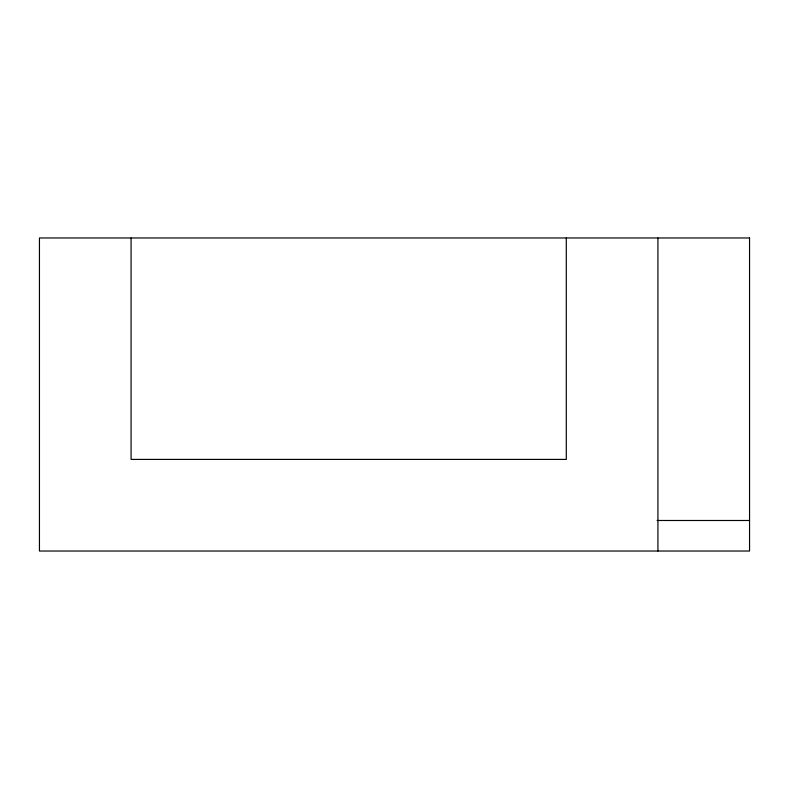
<?xml version="1.0" encoding="UTF-8"?>
<svg xmlns="http://www.w3.org/2000/svg" width="789" height="789" viewBox="0 0 789 789"><rect width="100%" height="100%" fill="white"/><g stroke="black" fill="none" stroke-linecap="round" stroke-linejoin="round"><path stroke-width="1.18" d="M657.089 520.484L749.55 520.484M657.927 237.972L657.927 551.028M566.295 237.972L566.295 459.405L131.073 459.405L131.073 237.972M749.55 237.972L39.45 237.972L39.45 551.028L749.55 551.028L749.55 237.972"/></g></svg>
